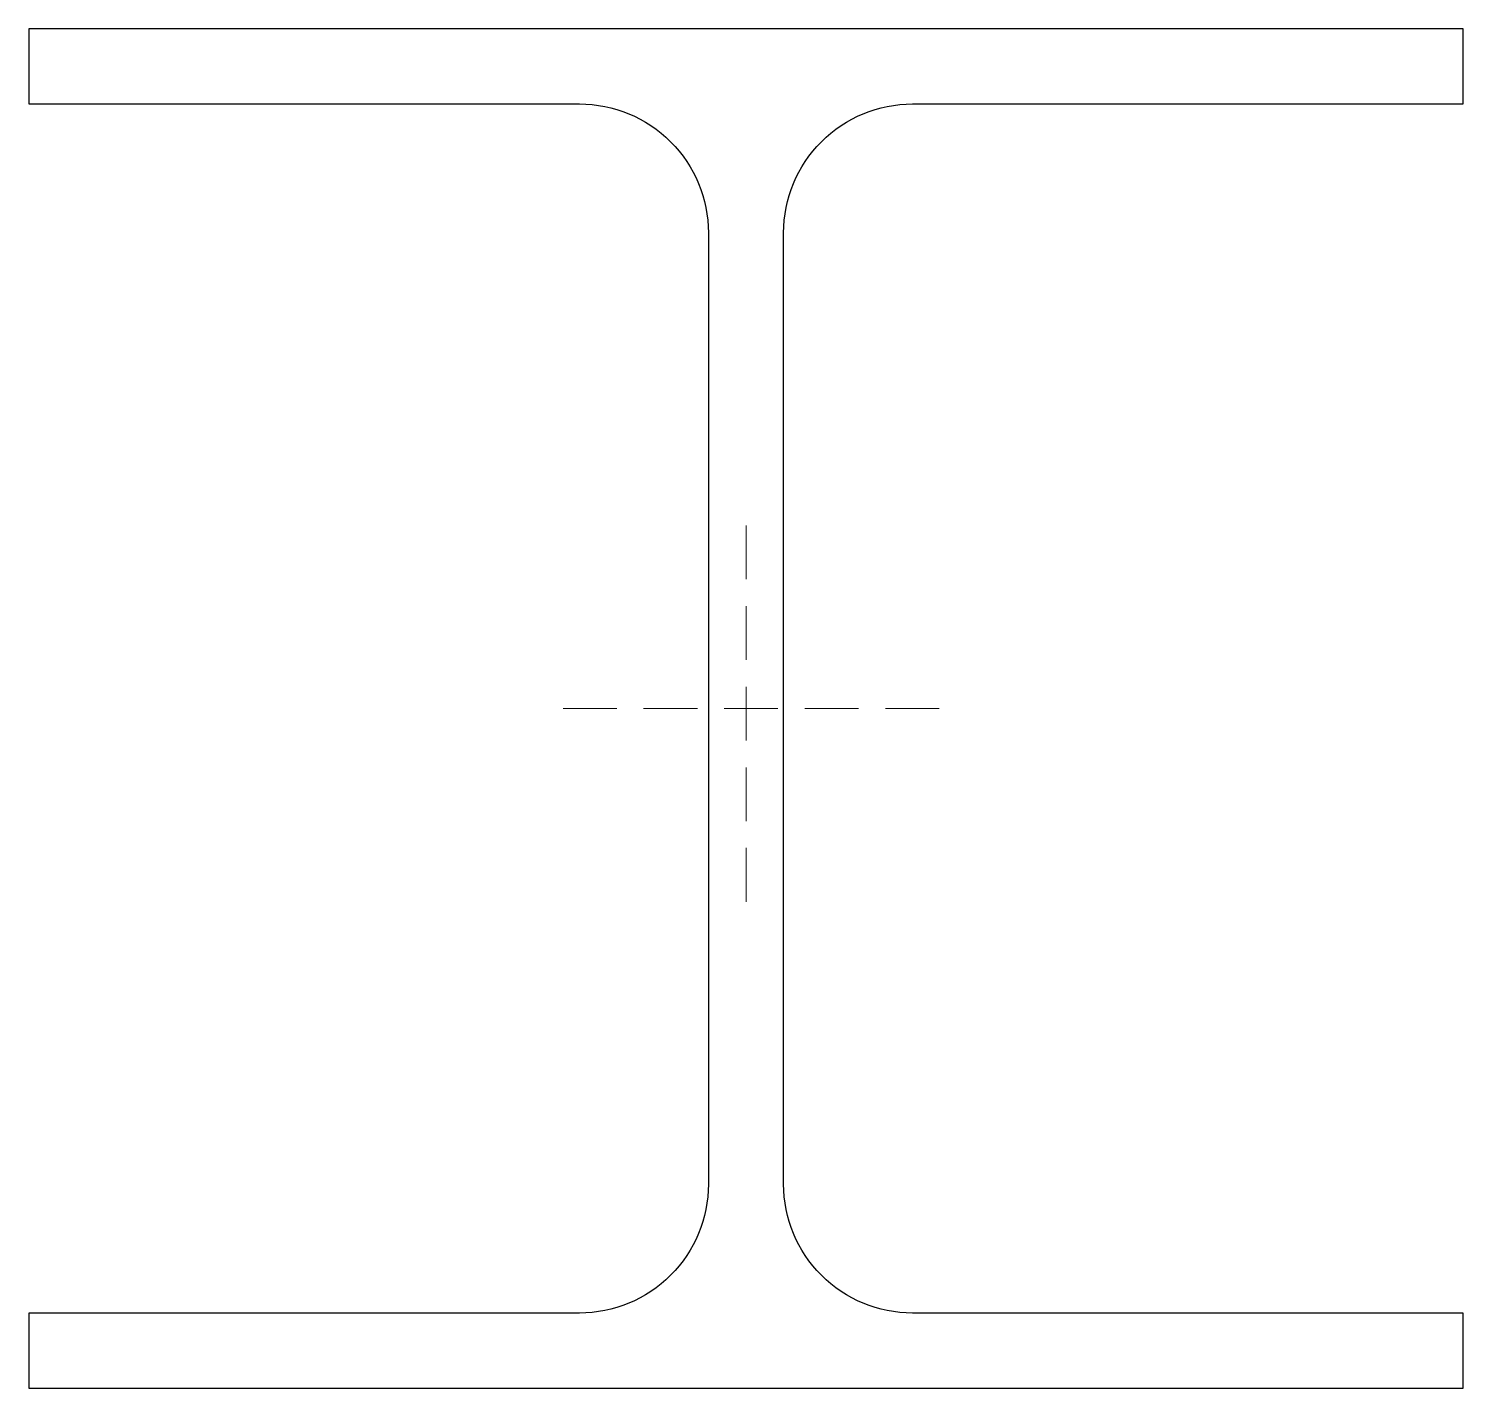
# Model space of a CAD drawing. Header units: millimetres. Extents: x -134 to 134, y -126 to 127.
import ezdxf

# ---------------------------------------------------------------- set-up
doc = ezdxf.new("R2010")
doc.units = ezdxf.units.MM
doc.linetypes.add('DASHED', pattern=[0.75, 0.5, -0.25])
doc.layers.add('ref', color=251, linetype='DASHED', lineweight=5, plot=False)

msp = doc.modelspace()

# ---------------------------------------------------------------- linework, layer by layer
msp.add_lwpolyline([(-133.5, -112.5), (-133.5, -126.5), (133.5, -126.5), (133.5, -112.5), (31, -112.5, -0.414214), (7, -88.5), (7, 88.5, -0.414214), (31, 112.5), (133.5, 112.5), (133.5, 126.5), (-133.5, 126.5), (-133.5, 112.5), (-31, 112.5, -0.414214), (-7, 88.5), (-7, -88.5, -0.414214), (-31, -112.5)], format="xyb", close=True)
at = {"layer": 'ref', "linetype": 'DASHED', "ltscale": 20}
for p, q in [((0, -35.95), (0, 35.95)), ((35.95, 0), (-35.95, 0))]:
    msp.add_line(p, q, dxfattribs=at)

doc.saveas('drawing.dxf')
